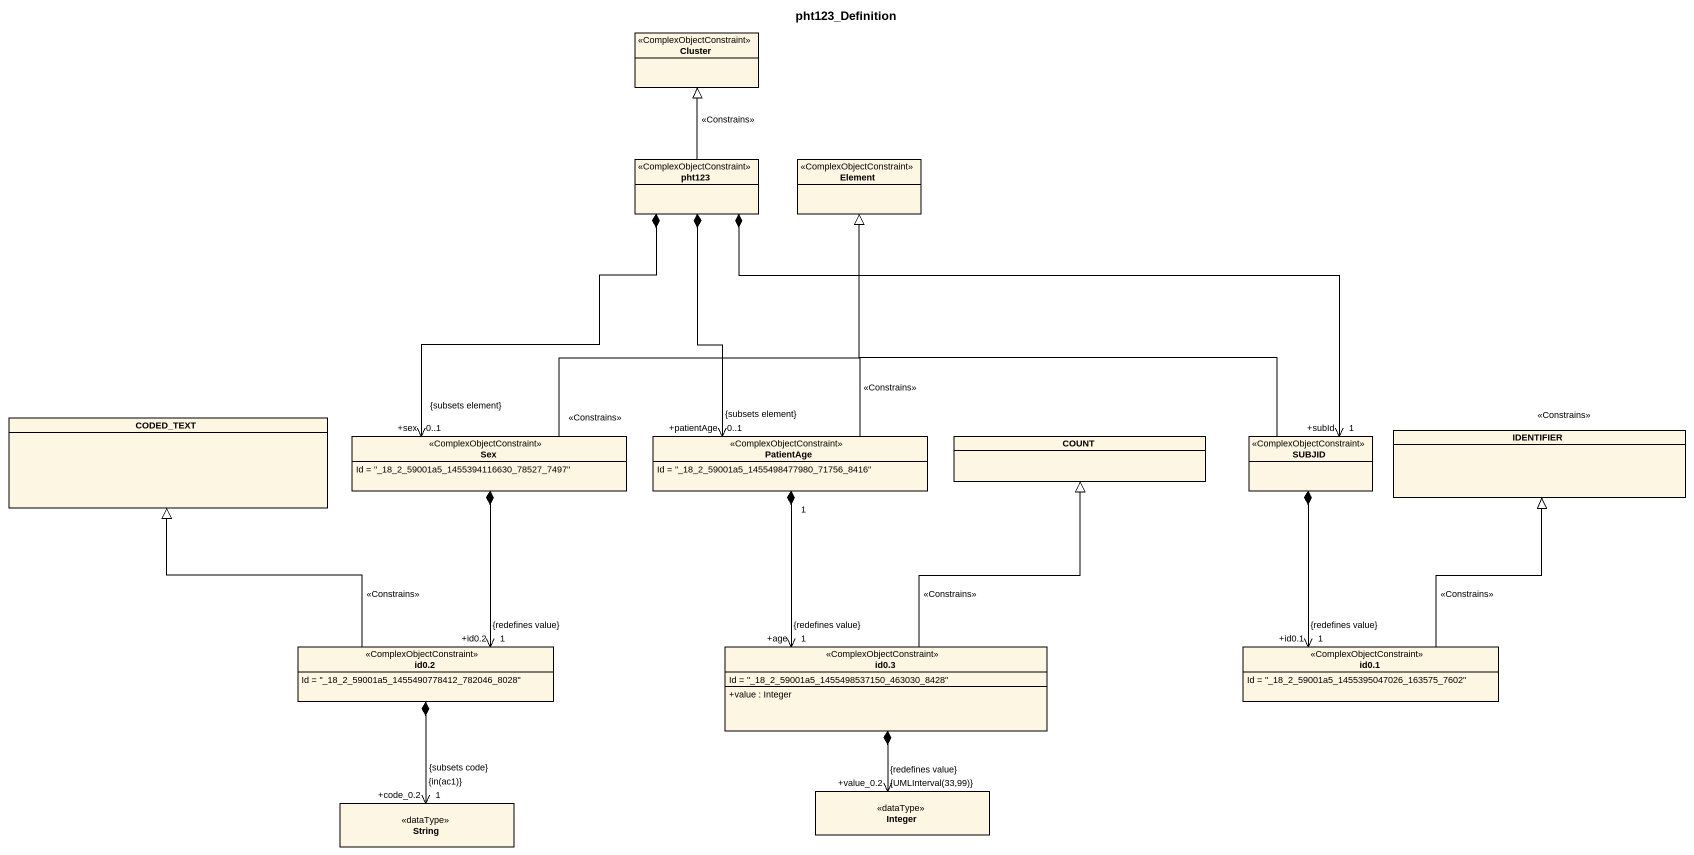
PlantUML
@startuml
title pht123_Definition
hide circle
hide empty members
skinparam classAttributeIconSize 0
class Cluster <<ComplexObjectConstraint>>
class pht123 <<ComplexObjectConstraint>>
class Element <<ComplexObjectConstraint>>
class CODED_TEXT
class Sex <<ComplexObjectConstraint>> {
  Id = "_18_2_59001a5_1455394116630_78527_7497"
}
class PatientAge <<ComplexObjectConstraint>> {
  Id = "_18_2_59001a5_1455498477980_71756_8416"
}
class COUNT
class SUBJID <<ComplexObjectConstraint>>
class IDENTIFIER
class "id0.2" as id0_2 <<ComplexObjectConstraint>> {
  Id = "_18_2_59001a5_1455490778412_782046_8028"
}
class "id0.3" as id0_3 <<ComplexObjectConstraint>> {
  Id = "_18_2_59001a5_1455498537150_463030_8428"
  +value : Integer
}
class "id0.1" as id0_1 <<ComplexObjectConstraint>> {
  Id = "_18_2_59001a5_1455395047026_163575_7602"
}
class String <<dataType>>
class Integer <<dataType>>
pht123 -up-|> Cluster : <<Constrains>>
pht123 *--> "0..1\n+sex\n{subsets element}" Sex
pht123 *--> "0..1\n+patientAge\n{subsets element}" PatientAge
pht123 *-right-> "1\n+subId" SUBJID
Sex -up-|> Element : <<Constrains>>
Sex *--> "1\n+id0.2\n{redefines value}" id0_2
PatientAge -up-|> Element : <<Constrains>>
PatientAge "1" *--> "1\n{redefines value}\n+age" id0_3
SUBJID -up-|> Element : <<Constrains>>
SUBJID *--> "1\n{redefines value}\n+id0.1" id0_1
id0_2 -up-|> CODED_TEXT : <<Constrains>>
id0_2 *--> "+code_0.2\n1\n{in(ac1)}\n{subsets code}" String
id0_3 -up-|> COUNT : <<Constrains>>
id0_3 *--> "+value_0.2\n{redefines value}\n{UMLInterval(33,99)}" Integer
id0_1 -up-|> IDENTIFIER : <<Constrains>>
@enduml
